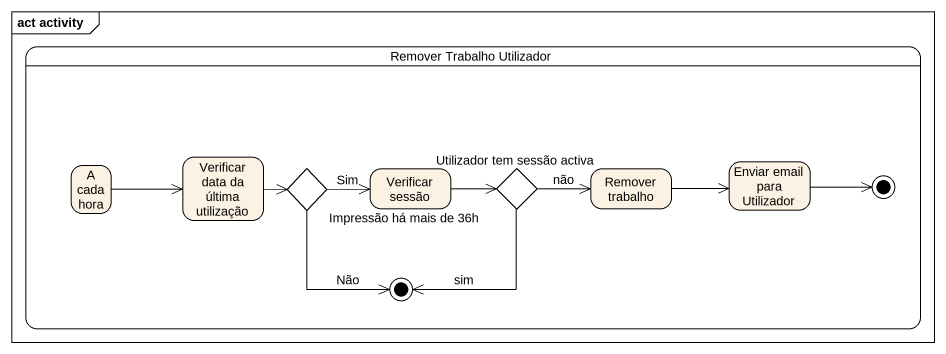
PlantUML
@startuml
mainframe act activity
hide empty description
state "Remover Trabalho Utilizador" as Remover_Trabalho_Utilizador {
  state "A cada hora" as A_cada_hora
  state "Verificar data da última utilização" as Verificar_data_da_última
  state "Enviar email para Utilizador" as Enviar_email_para_Utilizador
  state "Impressão há mais de 36h" as Impressão_há_mais_de_36h <<choice>>
  state "Verificar sessão" as Verificar_sessão
  state "Utilizador tem sessão activa" as Utilizador_tem_sessão_activa <<choice>>
  state "Remover trabalho" as Remover_trabalho
  state final1 <<end>>
  state final2 <<end>>
}
A_cada_hora -right-> Verificar_data_da_última
Verificar_data_da_última -right-> Impressão_há_mais_de_36h
Enviar_email_para_Utilizador -right-> final1
Impressão_há_mais_de_36h -right-> Verificar_sessão : Sim
Impressão_há_mais_de_36h --> final2 : Não
Verificar_sessão -right-> Utilizador_tem_sessão_activa
Utilizador_tem_sessão_activa -right-> Remover_trabalho : não
Utilizador_tem_sessão_activa --> final2 : sim
Remover_trabalho -right-> Enviar_email_para_Utilizador
@enduml
